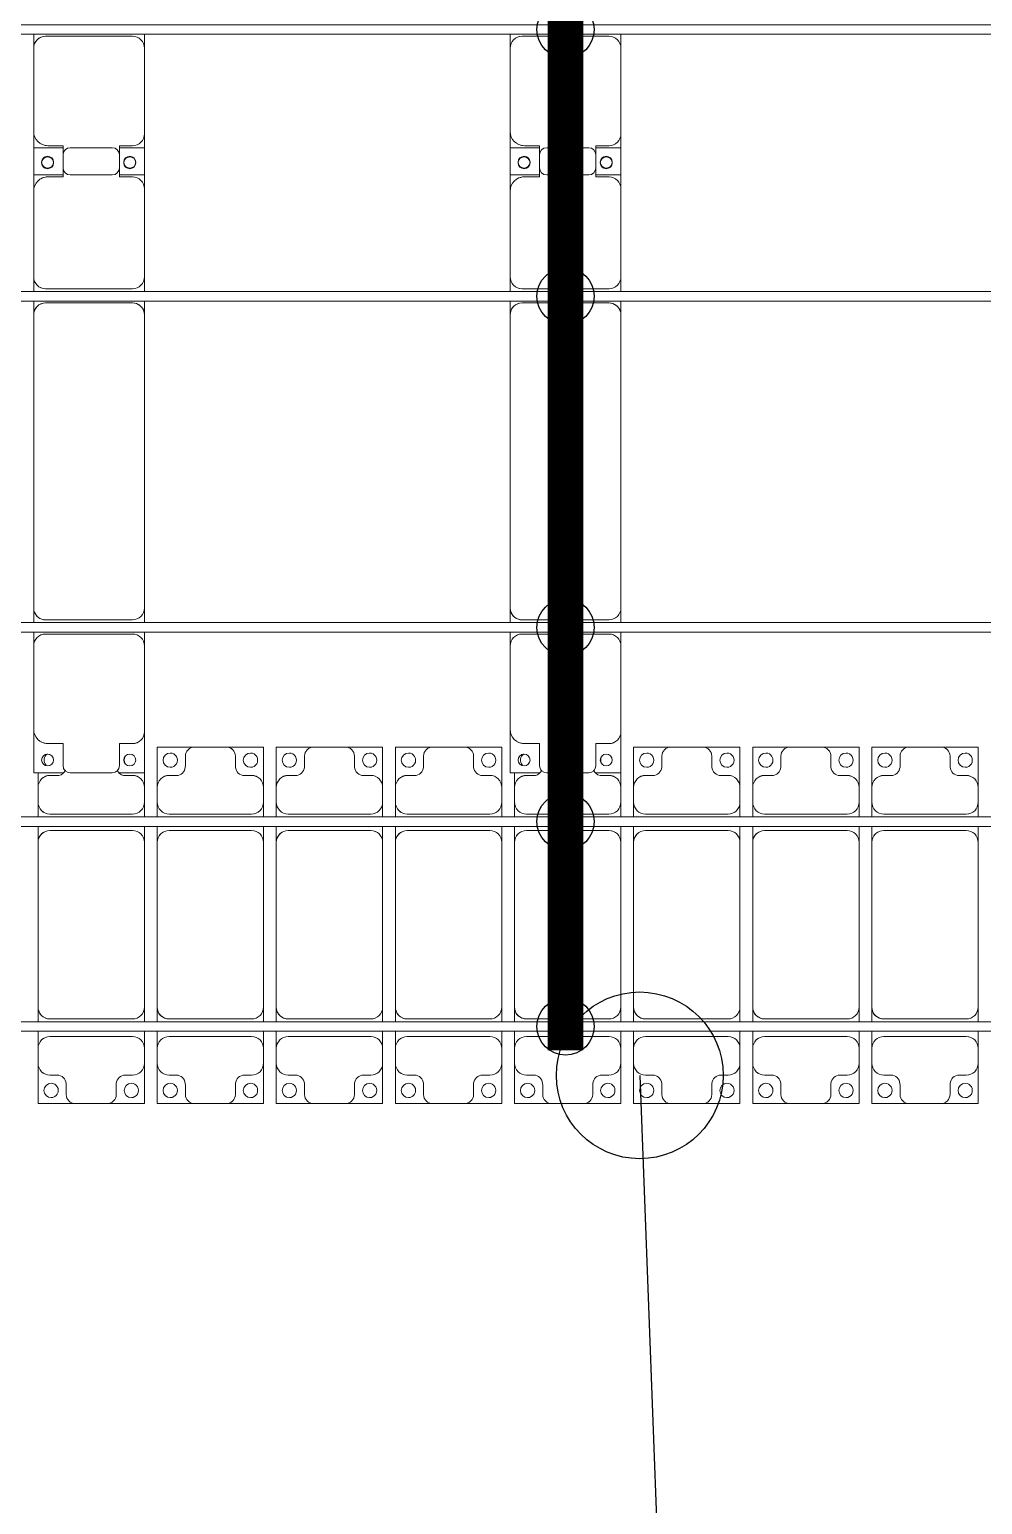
# Model space of a CAD drawing. Header units: millimetres. Extents: x -147246 to 112336, y -213734 to -86506.
# Drawn here: x -68365 to -64365, y -206202 to -200010 of the extents above; entities that cross this region are included whole.
import ezdxf

# ---------------------------------------------------------------- set-up
doc = ezdxf.new("R2010")
doc.units = ezdxf.units.MM
doc.layers.add('A-GENM', color=13, linetype='Continuous', lineweight=9)
doc.layers.add('S-BEAM', color=12, linetype='Continuous', lineweight=9)
for name, color, linetype in [('GC-BICH NEO', 6, 'Continuous'), ('GC-DAY NEO', 5, 'Continuous'), ('GC-HOP 40x60 GIA CUONG', 1, 'Continuous')]:
    doc.layers.add(name, color=color, linetype=linetype)

# ---------------------------------------------------------------- blocks, each defined once
blk = doc.blocks.new('Dai phao do pin - DẢI PHAO ĐỠ PIN-V15-BỐ TRÍ KHUNG KẾT CẤU BÈ PIN 05')
at = {"layer": 'A-GENM', "color": 7}
for p, q in [((-1312.2, 241.6), (-1129.7, 241.6)), ((-1312.2, 116.4), (-1312.2, 241.6)), ((-779.7, 241.6), (-1129.7, 241.6)), ((-779.7, 241.6), (-721.5, 241.6)), ((-729.7, -173.4), (-729.7, 191.6)), ((-681.5, 241.6), (-620.3, 241.6)), ((-670.3, 191.6), (-670.3, -173.4)), ((610.3, 241.6), (-620.3, 241.6)), ((610.3, 241.6), (668.5, 241.6)), ((660.3, -173.4), (660.3, 191.6)), ((708.5, 241.6), (769.7, 241.6)), ((719.7, 191.6), (719.7, -173.4)), ((1129.7, 241.6), (769.7, 241.6)), ((1129.7, 241.6), (1312.2, 241.6)), ((1197.8, 241.6), (1380.3, 241.6)), ((1197.8, 118.2), (1197.8, 241.6)), ((1312.2, 241.6), (1312.2, 118.2)), ((1730.3, 241.6), (1380.3, 241.6)), ((1730.3, 241.6), (1788.5, 241.6)), ((1780.3, -173.4), (1780.3, 191.6)), ((-1189.7, 181.6), (-1189.7, 118.2)), ((1189.7, 118.2), (1189.7, 181.6)), ((1320.3, 181.6), (1320.3, 118.2)), ((-1312.2, 88.2), (-1312.2, -88.2)), ((-1189.7, 118.2), (-1282.2, 118.2)), ((1282.2, 118.2), (1189.7, 118.2)), ((1197.8, 88.2), (1197.8, -88.2)), ((1320.3, 118.2), (1227.8, 118.2)), ((1312.2, -88.2), (1312.2, 88.2)), ((-1312.2, -223.4), (-1312.2, -116.4)), ((-1282.2, -118.2), (-1189.7, -118.2)), ((-1189.7, -118.2), (-1189.7, -173.4)), ((1189.7, -173.4), (1189.7, -118.2)), ((1189.7, -118.2), (1282.2, -118.2)), ((1197.8, -223.4), (1197.8, -118.2)), ((1227.8, -118.2), (1320.3, -118.2)), ((1312.2, -118.2), (1312.2, -223.4)), ((1320.3, -118.2), (1320.3, -173.4)), ((-1139.7, -223.4), (-1312.2, -223.4)), ((-1139.7, -223.4), (-779.7, -223.4)), ((-721.5, -223.4), (-779.7, -223.4)), ((-620.3, -223.4), (-681.5, -223.4)), ((-620.3, -223.4), (610.3, -223.4)), ((668.5, -223.4), (610.3, -223.4)), ((769.7, -223.4), (708.5, -223.4)), ((769.7, -223.4), (1139.7, -223.4)), ((1312.2, -223.4), (1139.7, -223.4)), ((1370.3, -223.4), (1197.8, -223.4)), ((1370.3, -223.4), (1730.3, -223.4)), ((1788.5, -223.4), (1730.3, -223.4))]:
    blk.add_line(p, q, dxfattribs=at)
for centre, radius, start, end in [((-1258.6, 183.2), 25, 0, 180), ((-1129.7, 181.6), 60, 90, 180), ((-1129.7, 181.6), 60, 150, 180), ((-779.7, 191.6), 50, 360, 90), ((-779.7, 191.6), 50, 360, 45), ((-620.3, 191.6), 50, 90, 180), ((-620.3, 191.6), 50, 105, 180), ((610.3, 191.6), 50, 360, 90), ((610.3, 191.6), 50, 15, 90), ((769.7, 191.6), 50, 90, 180), ((769.7, 191.6), 50, 135, 180), ((1129.7, 181.6), 60, 360, 90), ((1129.7, 181.6), 60, 360, 30), ((1248.6, 183.2), 25, 360, 180), ((1251.4, 183.2), 25, 0, 180), ((1380.3, 181.6), 60, 90, 180), ((1380.3, 181.6), 60, 150, 180), ((1730.3, 191.6), 50, 360, 90), ((1730.3, 191.6), 50, 360, 45), ((-1258.6, 183.2), 25, 180, 360), ((1248.6, 183.2), 25, 180, 0), ((1251.4, 183.2), 25, 180, 360), ((-1282.2, 88.2), 30, 90, 180), ((-1282.2, 88.2), 30, 120, 134.11928), ((1227.8, 88.2), 30, 90, 180), ((1282.2, 88.2), 30, 360, 90), ((-1282.2, -88.2), 30, 180, 270), ((-1282.2, -88.2), 30, 225.88119, 240), ((1227.8, -88.2), 30, 180, 270), ((1282.2, -88.2), 30, 270, 360), ((-1258.6, -161.8), 25, 0, 180), ((-1258.6, -161.8), 25, 180, 0), ((-1139.7, -173.4), 50, 180, 270), ((-1139.7, -173.4), 50, 180, 225), ((-779.7, -173.4), 50, 270, 360), ((-779.7, -173.4), 50, 315, 360), ((-620.3, -173.4), 50, 180, 270), ((-620.3, -173.4), 50, 180, 270), ((610.3, -173.4), 50, 270, 360), ((610.3, -173.4), 50, 285, 360), ((769.7, -173.4), 50, 180, 270), ((769.7, -173.4), 50, 180, 225), ((1139.7, -173.4), 50, 270, 360), ((1139.7, -173.4), 50, 315, 360), ((1248.6, -161.8), 25, 0, 180), ((1248.6, -161.8), 25, 180, 360), ((1251.4, -161.8), 25, 0, 180), ((1251.4, -161.8), 25, 180, 0), ((1370.3, -173.4), 50, 180, 270), ((1370.3, -173.4), 50, 180, 225), ((1730.3, -173.4), 50, 270, 360), ((1730.3, -173.4), 50, 315, 360)]:
    blk.add_arc(centre, radius, start, end, dxfattribs=at)
blk = doc.blocks.new('Dai phao do pin - DẢI PHAO ĐỠ PIN-V16-BỐ TRÍ KHUNG KẾT CẤU BÈ PIN 05')
at = {"layer": 'A-GENM', "color": 7}
for p, q in [((-1312.2, 241.6), (-1129.7, 241.6)), ((-1312.2, 116.4), (-1312.2, 241.6)), ((-779.7, 241.6), (-1129.7, 241.6)), ((-779.7, 241.6), (-721.5, 241.6)), ((-729.7, -173.4), (-729.7, 191.6)), ((-681.5, 241.6), (-620.3, 241.6)), ((-670.3, 191.6), (-670.3, -173.4)), ((610.3, 241.6), (-620.3, 241.6)), ((610.3, 241.6), (668.5, 241.6)), ((660.3, -173.4), (660.3, 191.6)), ((708.5, 241.6), (769.7, 241.6)), ((719.7, 191.6), (719.7, -173.4)), ((1129.7, 241.6), (769.7, 241.6)), ((1129.7, 241.6), (1312.2, 241.6)), ((1197.8, 241.6), (1380.3, 241.6)), ((1197.8, 118.2), (1197.8, 241.6)), ((1312.2, 241.6), (1312.2, 118.2)), ((1730.3, 241.6), (1380.3, 241.6)), ((1730.3, 241.6), (1788.5, 241.6)), ((1780.3, -173.4), (1780.3, 191.6)), ((-1189.7, 181.6), (-1189.7, 118.2)), ((1189.7, 118.2), (1189.7, 181.6)), ((1320.3, 181.6), (1320.3, 118.2)), ((-1312.2, 88.2), (-1312.2, -88.2)), ((-1189.7, 118.2), (-1282.2, 118.2)), ((1282.2, 118.2), (1189.7, 118.2)), ((1197.8, 88.2), (1197.8, -88.2)), ((1320.3, 118.2), (1227.8, 118.2)), ((1312.2, -88.2), (1312.2, 88.2)), ((-1312.2, -223.4), (-1312.2, -116.4)), ((-1282.2, -118.2), (-1189.7, -118.2)), ((-1189.7, -118.2), (-1189.7, -173.4)), ((1189.7, -173.4), (1189.7, -118.2)), ((1189.7, -118.2), (1282.2, -118.2)), ((1197.8, -223.4), (1197.8, -118.2)), ((1227.8, -118.2), (1320.3, -118.2)), ((1312.2, -118.2), (1312.2, -223.4)), ((1320.3, -118.2), (1320.3, -173.4)), ((-1139.7, -223.4), (-1312.2, -223.4)), ((-1139.7, -223.4), (-779.7, -223.4)), ((-721.5, -223.4), (-779.7, -223.4)), ((-620.3, -223.4), (-681.5, -223.4)), ((-620.3, -223.4), (610.3, -223.4)), ((668.5, -223.4), (610.3, -223.4)), ((769.7, -223.4), (708.5, -223.4)), ((769.7, -223.4), (1139.7, -223.4)), ((1312.2, -223.4), (1139.7, -223.4)), ((1370.3, -223.4), (1197.8, -223.4)), ((1370.3, -223.4), (1730.3, -223.4)), ((1788.5, -223.4), (1730.3, -223.4))]:
    blk.add_line(p, q, dxfattribs=at)
for centre, radius, start, end in [((-1258.6, 183.2), 25, 0, 180), ((-1129.7, 181.6), 60, 90, 180), ((-1129.7, 181.6), 60, 150, 180), ((-779.7, 191.6), 50, 360, 90), ((-779.7, 191.6), 50, 360, 45), ((-620.3, 191.6), 50, 90, 180), ((-620.3, 191.6), 50, 105, 180), ((610.3, 191.6), 50, 360, 90), ((610.3, 191.6), 50, 15, 90), ((769.7, 191.6), 50, 90, 180), ((769.7, 191.6), 50, 135, 180), ((1129.7, 181.6), 60, 360, 90), ((1129.7, 181.6), 60, 360, 30), ((1248.6, 183.2), 25, 360, 180), ((1251.4, 183.2), 25, 0, 180), ((1380.3, 181.6), 60, 90, 180), ((1380.3, 181.6), 60, 150, 180), ((1730.3, 191.6), 50, 360, 90), ((1730.3, 191.6), 50, 360, 45), ((-1258.6, 183.2), 25, 180, 360), ((1248.6, 183.2), 25, 180, 0), ((1251.4, 183.2), 25, 180, 360), ((-1282.2, 88.2), 30, 90, 180), ((-1282.2, 88.2), 30, 120, 134.11883), ((1227.8, 88.2), 30, 90, 180), ((1282.2, 88.2), 30, 360, 90), ((-1282.2, -88.2), 30, 180, 270), ((-1282.2, -88.2), 30, 225.88164, 240), ((1227.8, -88.2), 30, 180, 270), ((1282.2, -88.2), 30, 270, 360), ((-1258.6, -161.8), 25, 0, 180), ((-1258.6, -161.8), 25, 180, 0), ((-1139.7, -173.4), 50, 180, 270), ((-1139.7, -173.4), 50, 180, 225), ((-779.7, -173.4), 50, 270, 360), ((-779.7, -173.4), 50, 315, 360), ((-620.3, -173.4), 50, 180, 270), ((-620.3, -173.4), 50, 180, 270), ((610.3, -173.4), 50, 270, 360), ((610.3, -173.4), 50, 285, 360), ((769.7, -173.4), 50, 180, 270), ((769.7, -173.4), 50, 180, 225), ((1139.7, -173.4), 50, 270, 360), ((1139.7, -173.4), 50, 315, 360), ((1248.6, -161.8), 25, 0, 180), ((1248.6, -161.8), 25, 180, 360), ((1251.4, -161.8), 25, 0, 180), ((1251.4, -161.8), 25, 180, 0), ((1370.3, -173.4), 50, 180, 270), ((1370.3, -173.4), 50, 180, 225), ((1730.3, -173.4), 50, 270, 360), ((1730.3, -173.4), 50, 315, 360)]:
    blk.add_arc(centre, radius, start, end, dxfattribs=at)
blk = doc.blocks.new('Dai phaodi lai - DẢI PHAO ĐI LẠI-25020-BỐ TRÍ KHUNG KẾT CẤU BÈ PIN 05')
at = {"layer": 'A-GENM', "color": 7}
for p, q in [((28276.8, 748.4), (28433.1, 748.4)), ((28276.8, 579.3), (28276.8, 748.4)), ((28566.9, 748.4), (28433.1, 748.4)), ((28566.9, 748.4), (28723.2, 748.4)), ((28723.2, 748.4), (28723.2, 579.3)), ((28776.8, 748.4), (28933.1, 748.4)), ((28776.8, 579.3), (28776.8, 748.4)), ((29066.9, 748.4), (28933.1, 748.4)), ((29066.9, 748.4), (29223.2, 748.4)), ((29223.2, 748.4), (29223.2, 579.3)), ((29276.8, 748.4), (29433.1, 748.4)), ((29276.8, 579.3), (29276.8, 748.4)), ((29566.9, 748.4), (29433.1, 748.4)), ((29566.9, 748.4), (29723.2, 748.4)), ((29723.2, 748.4), (29723.2, 579.3)), ((30276.8, 748.4), (30433.1, 748.4)), ((30276.8, 579.3), (30276.8, 748.4)), ((30566.9, 748.4), (30433.1, 748.4)), ((30566.9, 748.4), (30723.2, 748.4)), ((30723.2, 748.4), (30723.2, 579.3)), ((30776.8, 748.4), (30931.9, 748.4)), ((30776.8, 579.3), (30776.8, 748.4)), ((31066.9, 748.4), (30933.1, 748.4)), ((31066.9, 748.4), (31223.2, 748.4)), ((31223.2, 748.4), (31223.2, 579.3)), ((31276.8, 748.4), (31433.1, 748.4)), ((31276.8, 579.3), (31276.8, 748.4)), ((31566.9, 748.4), (31433.1, 748.4)), ((31566.9, 748.4), (31723.2, 748.4)), ((31723.2, 748.4), (31723.2, 579.3)), ((28395.1, 710.4), (28395.1, 670.7)), ((28604.9, 670.7), (28604.9, 710.4)), ((28895.1, 710.4), (28895.1, 670.7)), ((29104.9, 670.7), (29104.9, 710.4)), ((29395.1, 710.4), (29395.1, 670.7)), ((29604.9, 670.7), (29604.9, 710.4)), ((30395.1, 710.4), (30395.1, 670.7)), ((30604.9, 670.7), (30604.9, 710.4)), ((30895.1, 710.4), (30895.1, 670.7)), ((31104.9, 670.7), (31104.9, 710.4)), ((31395.1, 710.4), (31395.1, 670.7)), ((31604.9, 670.7), (31604.9, 710.4)), ((27776.8, 579.3), (27776.8, 641.7)), ((27864.3, 629.3), (27826.8, 629.3)), ((28173.2, 629.3), (28135.7, 629.3)), ((28223.2, 640.7), (28223.2, 579.3)), ((28364.3, 629.3), (28326.8, 629.3)), ((28673.2, 629.3), (28635.7, 629.3)), ((28864.3, 629.3), (28826.8, 629.3)), ((29173.2, 629.3), (29135.7, 629.3)), ((29364.3, 629.3), (29326.8, 629.3)), ((29673.2, 629.3), (29635.7, 629.3)), ((29776.8, 579.3), (29776.8, 641.7)), ((29864.3, 629.3), (29826.8, 629.3)), ((30173.2, 629.3), (30135.7, 629.3)), ((30223.2, 640.7), (30223.2, 579.3)), ((30364.3, 629.3), (30326.8, 629.3)), ((30673.2, 629.3), (30635.7, 629.3)), ((30864.3, 629.3), (30826.8, 629.3)), ((31173.2, 629.3), (31135.7, 629.3)), ((31364.3, 629.3), (31326.8, 629.3)), ((31673.2, 629.3), (31635.7, 629.3)), ((27776.8, 579.3), (27776.8, 516.7)), ((28223.2, 516.7), (28223.2, 579.3)), ((28276.8, 579.3), (28276.8, 516.7)), ((28723.2, 516.7), (28723.2, 579.3)), ((28776.8, 579.3), (28776.8, 516.7)), ((29223.2, 516.7), (29223.2, 579.3)), ((29276.8, 579.3), (29276.8, 516.7)), ((29723.2, 516.7), (29723.2, 579.3)), ((29776.8, 579.3), (29776.8, 516.7)), ((30223.2, 516.7), (30223.2, 579.3)), ((30276.8, 579.3), (30276.8, 516.7)), ((30723.2, 516.7), (30723.2, 579.3)), ((30776.8, 579.3), (30776.8, 516.7)), ((31223.2, 516.7), (31223.2, 579.3)), ((31276.8, 579.3), (31276.8, 516.7)), ((31723.2, 516.7), (31723.2, 579.3)), ((27776.8, 455.5), (27776.8, 516.7)), ((28223.2, 516.7), (28223.2, 455.5)), ((28276.8, 455.5), (28276.8, 516.7)), ((28723.2, 516.7), (28723.2, 455.5)), ((28776.8, 455.5), (28776.8, 516.7)), ((29223.2, 516.7), (29223.2, 455.5)), ((29276.8, 455.5), (29276.8, 516.7)), ((29723.2, 516.7), (29723.2, 455.5)), ((29776.8, 455.5), (29776.8, 516.7)), ((30223.2, 516.7), (30223.2, 455.5)), ((30276.8, 455.5), (30276.8, 516.7)), ((30723.2, 516.7), (30723.2, 455.5)), ((30776.8, 455.5), (30776.8, 516.7)), ((31223.2, 516.7), (31223.2, 455.5)), ((31276.8, 455.5), (31276.8, 516.7)), ((31723.2, 516.7), (31723.2, 455.5)), ((27826.8, 466.7), (28173.2, 466.7)), ((28326.8, 466.7), (28673.2, 466.7)), ((28826.8, 466.7), (29173.2, 466.7)), ((29326.8, 466.7), (29673.2, 466.7)), ((29826.8, 466.7), (30173.2, 466.7)), ((30326.8, 466.7), (30673.2, 466.7)), ((30826.8, 466.7), (31173.2, 466.7)), ((31326.8, 466.7), (31673.2, 466.7)), ((27776.8, 348.3), (27776.8, 415.5)), ((28173.2, 398.3), (27826.8, 398.3)), ((28223.2, 415.5), (28223.2, 348.3)), ((28276.8, 348.3), (28276.8, 415.5)), ((28673.2, 398.3), (28326.8, 398.3)), ((28723.2, 415.5), (28723.2, 348.3)), ((28776.8, 348.3), (28776.8, 415.5)), ((29173.2, 398.3), (28826.8, 398.3)), ((29223.2, 415.5), (29223.2, 348.3)), ((29276.8, 348.3), (29276.8, 415.5)), ((29673.2, 398.3), (29326.8, 398.3)), ((29723.2, 415.5), (29723.2, 348.3)), ((29776.8, 348.3), (29776.8, 415.5)), ((30173.2, 398.3), (29826.8, 398.3)), ((30223.2, 415.5), (30223.2, 348.3)), ((30276.8, 348.3), (30276.8, 415.5)), ((30673.2, 398.3), (30326.8, 398.3)), ((30723.2, 415.5), (30723.2, 348.3)), ((30776.8, 348.3), (30776.8, 415.5)), ((31173.2, 398.3), (30826.8, 398.3)), ((31223.2, 415.5), (31223.2, 348.3)), ((31276.8, 348.3), (31276.8, 415.5)), ((31673.2, 398.3), (31326.8, 398.3)), ((31723.2, 415.5), (31723.2, 348.3)), ((27776.8, 348.3), (27776.8, -343.3)), ((28223.2, -343.3), (28223.2, 348.3)), ((28276.8, 348.3), (28276.8, -343.3)), ((28723.2, -343.3), (28723.2, 348.3)), ((28776.8, 348.3), (28776.8, -343.3)), ((29223.2, -343.3), (29223.2, 348.3)), ((29276.8, 348.3), (29276.8, -343.3)), ((29723.2, -343.3), (29723.2, 348.3)), ((29776.8, 348.3), (29776.8, -343.3)), ((30223.2, -343.3), (30223.2, 348.3)), ((30276.8, 348.3), (30276.8, -343.3)), ((30723.2, -343.3), (30723.2, 348.3)), ((30776.8, 348.3), (30776.8, -343.3)), ((31223.2, -343.3), (31223.2, 348.3)), ((31276.8, 348.3), (31276.8, -343.3)), ((31723.2, -343.3), (31723.2, 348.3)), ((27776.8, -404.5), (27776.8, -343.3)), ((28223.2, -343.3), (28223.2, -404.5)), ((28276.8, -404.5), (28276.8, -343.3)), ((28723.2, -343.3), (28723.2, -404.5)), ((28776.8, -404.5), (28776.8, -343.3)), ((29223.2, -343.3), (29223.2, -404.5)), ((29276.8, -404.5), (29276.8, -343.3)), ((29723.2, -343.3), (29723.2, -404.5)), ((29776.8, -404.5), (29776.8, -343.3)), ((30223.2, -343.3), (30223.2, -404.5)), ((30276.8, -404.5), (30276.8, -343.3)), ((30723.2, -343.3), (30723.2, -404.5)), ((30776.8, -404.5), (30776.8, -343.3)), ((31223.2, -343.3), (31223.2, -404.5)), ((31276.8, -404.5), (31276.8, -343.3)), ((31723.2, -343.3), (31723.2, -404.5)), ((27826.8, -393.3), (28173.2, -393.3)), ((28326.8, -393.3), (28673.2, -393.3)), ((28826.8, -393.3), (29173.2, -393.3)), ((29326.8, -393.3), (29673.2, -393.3)), ((29826.8, -393.3), (30173.2, -393.3)), ((30326.8, -393.3), (30673.2, -393.3)), ((30826.8, -393.3), (31173.2, -393.3)), ((31326.8, -393.3), (31673.2, -393.3)), ((27776.8, -516.7), (27776.8, -444.5)), ((28173.2, -466.7), (27826.8, -466.7)), ((28223.2, -444.5), (28223.2, -516.7)), ((28276.8, -516.7), (28276.8, -444.5)), ((28673.2, -466.7), (28326.8, -466.7)), ((28723.2, -444.5), (28723.2, -516.7)), ((28776.8, -516.7), (28776.8, -444.5)), ((29173.2, -466.7), (28826.8, -466.7)), ((29223.2, -444.5), (29223.2, -516.7)), ((29276.8, -516.7), (29276.8, -444.5)), ((29673.2, -466.7), (29326.8, -466.7)), ((29723.2, -444.5), (29723.2, -516.7)), ((29776.8, -516.7), (29776.8, -444.5)), ((30173.2, -466.7), (29826.8, -466.7)), ((30223.2, -444.5), (30223.2, -516.7)), ((30276.8, -516.7), (30276.8, -444.5)), ((30673.2, -466.7), (30326.8, -466.7)), ((30723.2, -444.5), (30723.2, -516.7)), ((30776.8, -516.7), (30776.8, -444.5)), ((31173.2, -466.7), (30826.8, -466.7)), ((31223.2, -444.5), (31223.2, -516.7)), ((31276.8, -516.7), (31276.8, -444.5)), ((31673.2, -466.7), (31326.8, -466.7)), ((31723.2, -444.5), (31723.2, -516.7)), ((27776.8, -516.7), (27776.8, -579.3)), ((28223.2, -579.3), (28223.2, -516.7)), ((28276.8, -516.7), (28276.8, -579.3)), ((28723.2, -579.3), (28723.2, -516.7)), ((28776.8, -516.7), (28776.8, -579.3)), ((29223.2, -579.3), (29223.2, -516.7)), ((29276.8, -516.7), (29276.8, -579.3)), ((29723.2, -579.3), (29723.2, -516.7)), ((29776.8, -516.7), (29776.8, -579.3)), ((30223.2, -579.3), (30223.2, -516.7)), ((30276.8, -516.7), (30276.8, -579.3)), ((30723.2, -579.3), (30723.2, -516.7)), ((30776.8, -516.7), (30776.8, -579.3)), ((31223.2, -579.3), (31223.2, -516.7)), ((31276.8, -516.7), (31276.8, -579.3)), ((31723.2, -579.3), (31723.2, -516.7)), ((27776.8, -748.4), (27776.8, -579.3)), ((28223.2, -579.3), (28223.2, -748.4)), ((28276.8, -748.4), (28276.8, -579.3)), ((28723.2, -579.3), (28723.2, -748.4)), ((28776.8, -748.4), (28776.8, -579.3)), ((29223.2, -579.3), (29223.2, -748.4)), ((29276.8, -748.4), (29276.8, -579.3)), ((29723.2, -579.3), (29723.2, -748.4)), ((29776.8, -748.4), (29776.8, -579.3)), ((30223.2, -579.3), (30223.2, -748.4)), ((30276.8, -748.4), (30276.8, -579.3)), ((30723.2, -579.3), (30723.2, -748.4)), ((30776.8, -748.4), (30776.8, -579.3)), ((31223.2, -579.3), (31223.2, -748.4)), ((31276.8, -748.4), (31276.8, -579.3)), ((31723.2, -579.3), (31723.2, -748.4)), ((27826.8, -629.3), (27864.3, -629.3)), ((27895.1, -670.7), (27895.1, -710.4)), ((28104.9, -710.4), (28104.9, -670.7)), ((28135.7, -629.3), (28173.2, -629.3)), ((28326.8, -629.3), (28364.3, -629.3)), ((28395.1, -670.7), (28395.1, -710.4)), ((28604.9, -710.4), (28604.9, -670.7)), ((28635.7, -629.3), (28673.2, -629.3)), ((28826.8, -629.3), (28864.3, -629.3)), ((28895.1, -670.7), (28895.1, -710.4)), ((29104.9, -710.4), (29104.9, -670.7)), ((29135.7, -629.3), (29173.2, -629.3)), ((29326.8, -629.3), (29364.3, -629.3)), ((29395.1, -670.7), (29395.1, -710.4)), ((29604.9, -710.4), (29604.9, -670.7)), ((29635.7, -629.3), (29673.2, -629.3)), ((29826.8, -629.3), (29864.3, -629.3)), ((29895.1, -670.7), (29895.1, -710.4)), ((30104.9, -710.4), (30104.9, -670.7)), ((30135.7, -629.3), (30173.2, -629.3)), ((30326.8, -629.3), (30364.3, -629.3)), ((30395.1, -670.7), (30395.1, -710.4)), ((30604.9, -710.4), (30604.9, -670.7)), ((30635.7, -629.3), (30673.2, -629.3)), ((30826.8, -629.3), (30864.3, -629.3)), ((30895.1, -670.7), (30895.1, -710.4)), ((31104.9, -710.4), (31104.9, -670.7)), ((31135.7, -629.3), (31173.2, -629.3)), ((31326.8, -629.3), (31364.3, -629.3)), ((31395.1, -670.7), (31395.1, -710.4)), ((31604.9, -710.4), (31604.9, -670.7)), ((31635.7, -629.3), (31673.2, -629.3)), ((27933.1, -748.4), (27776.8, -748.4)), ((27933.1, -748.4), (28066.9, -748.4)), ((28223.2, -748.4), (28066.9, -748.4)), ((28433.1, -748.4), (28276.8, -748.4)), ((28433.1, -748.4), (28566.9, -748.4)), ((28723.2, -748.4), (28566.9, -748.4)), ((28933.1, -748.4), (28776.8, -748.4)), ((28933.1, -748.4), (29066.9, -748.4)), ((29223.2, -748.4), (29066.9, -748.4)), ((29433.1, -748.4), (29276.8, -748.4)), ((29433.1, -748.4), (29566.9, -748.4)), ((29723.2, -748.4), (29566.9, -748.4)), ((29933.1, -748.4), (29776.8, -748.4)), ((29933.1, -748.4), (30066.9, -748.4)), ((30223.2, -748.4), (30066.9, -748.4)), ((30433.1, -748.4), (30276.8, -748.4)), ((30433.1, -748.4), (30566.9, -748.4)), ((30723.2, -748.4), (30566.9, -748.4)), ((30931.9, -748.4), (30776.8, -748.4)), ((30933.1, -748.4), (31066.9, -748.4)), ((31223.2, -748.4), (31066.9, -748.4)), ((31433.1, -748.4), (31276.8, -748.4)), ((31433.1, -748.4), (31566.9, -748.4)), ((31723.2, -748.4), (31566.9, -748.4))]:
    blk.add_line(p, q, dxfattribs=at)
for centre, radius, start, end in [((28433.1, 710.4), 38, 90, 180), ((28433.1, 710.4), 38, 90, 135), ((28566.9, 710.4), 38, 0, 90), ((28566.9, 710.4), 38, 45, 90), ((28933.1, 710.4), 38, 90, 180), ((28933.1, 710.4), 38, 90, 135), ((29066.9, 710.4), 38, 360, 90), ((29066.9, 710.4), 38, 45, 90), ((29433.1, 710.4), 38, 90, 180), ((29433.1, 710.4), 38, 90, 135), ((29566.9, 710.4), 38, 0, 90), ((29566.9, 710.4), 38, 45, 90), ((30433.1, 710.4), 38, 90, 180), ((30433.1, 710.4), 38, 90, 135), ((30566.9, 710.4), 38, 0, 90), ((30566.9, 710.4), 38, 45, 90), ((30933.1, 710.4), 38, 90, 180), ((30933.1, 710.4), 38, 91.75411, 135), ((31066.9, 710.4), 38, 360, 90), ((31066.9, 710.4), 38, 45, 90), ((31433.1, 710.4), 38, 90, 180), ((31433.1, 710.4), 38, 90, 135), ((31566.9, 710.4), 38, 0, 90), ((31566.9, 710.4), 38, 45, 90), ((27831.6, 693.3), 30, 120, 225), ((28168.4, 693.3), 30, 150, 208.69361), ((28331.6, 693.3), 30, 90, 270), ((28331.6, 693.3), 30, 270, 90), ((28668.4, 693.3), 30, 90, 270), ((28668.4, 693.3), 30, 270, 90), ((28831.6, 693.3), 30, 90, 270), ((28831.6, 693.3), 30, 270, 90), ((29168.4, 693.3), 30, 90, 270), ((29168.4, 693.3), 30, 270, 90), ((29331.6, 693.3), 30, 90, 270), ((29331.6, 693.3), 30, 270, 90), ((29668.4, 693.3), 30, 90, 270), ((29668.4, 693.3), 30, 270, 90), ((29831.6, 693.3), 30, 120, 225), ((30168.4, 693.3), 30, 150, 208.69556), ((30331.6, 693.3), 30, 90, 270), ((30331.6, 693.3), 30, 270, 90), ((30668.4, 693.3), 30, 90, 270), ((30668.4, 693.3), 30, 270, 90), ((30831.6, 693.3), 30, 90, 270), ((30831.6, 693.3), 30, 270, 90), ((31168.4, 693.3), 30, 90, 270), ((31168.4, 693.3), 30, 270, 90), ((31331.6, 693.3), 30, 90, 270), ((31331.6, 693.3), 30, 270, 90), ((31668.4, 693.3), 30, 90, 270), ((31668.4, 693.3), 30, 270, 90), ((27826.8, 579.3), 50, 90, 180), ((27826.8, 579.3), 50, 90, 135), ((27855.2, 668.2), 40, 283.18854, 336.12036), ((28144.8, 668.2), 40, 203.87945, 256.81146), ((28173.2, 579.3), 50, 0, 90), ((28173.2, 579.3), 50, 45, 90), ((28326.8, 579.3), 50, 90, 180), ((28326.8, 579.3), 50, 90, 135), ((28355.2, 668.2), 40, 283.18854, 3.50807), ((28644.8, 668.2), 40, 176.49193, 256.81146), ((28673.2, 579.3), 50, 0, 90), ((28673.2, 579.3), 50, 45, 90), ((28826.8, 579.3), 50, 90, 180), ((28826.8, 579.3), 50, 90, 135), ((28855.2, 668.2), 40, 283.18854, 3.50807), ((29144.8, 668.2), 40, 176.49193, 256.81146), ((29173.2, 579.3), 50, 360, 90), ((29173.2, 579.3), 50, 45, 90), ((29326.8, 579.3), 50, 90, 180), ((29326.8, 579.3), 50, 90, 135), ((29355.2, 668.2), 40, 283.18854, 3.50807), ((29644.8, 668.2), 40, 176.49193, 256.81146), ((29673.2, 579.3), 50, 360, 90), ((29673.2, 579.3), 50, 45, 90), ((29826.8, 579.3), 50, 90, 180), ((29826.8, 579.3), 50, 90, 135), ((29855.2, 668.2), 40, 283.18854, 336.11982), ((30144.8, 668.2), 40, 203.87999, 256.81146), ((30173.2, 579.3), 50, 0, 90), ((30173.2, 579.3), 50, 45, 90), ((30326.8, 579.3), 50, 90, 180), ((30326.8, 579.3), 50, 90, 135), ((30355.2, 668.2), 40, 283.18854, 3.50807), ((30644.8, 668.2), 40, 176.49193, 256.81146), ((30673.2, 579.3), 50, 360, 90), ((30673.2, 579.3), 50, 45, 90), ((30826.8, 579.3), 50, 90, 180), ((30826.8, 579.3), 50, 90, 135), ((30855.2, 668.2), 40, 283.18854, 3.50807), ((31144.8, 668.2), 40, 176.49193, 256.81146), ((31173.2, 579.3), 50, 0, 90), ((31173.2, 579.3), 50, 45, 90), ((31326.8, 579.3), 50, 90, 180), ((31326.8, 579.3), 50, 90, 135), ((31355.2, 668.2), 40, 283.18854, 3.50807), ((31644.8, 668.2), 40, 176.49193, 256.81146), ((31673.2, 579.3), 50, 0, 90), ((31673.2, 579.3), 50, 45, 90), ((27826.8, 516.7), 50, 180, 270), ((28173.2, 516.7), 50, 270, 360), ((28326.8, 516.7), 50, 180, 270), ((28673.2, 516.7), 50, 270, 360), ((28826.8, 516.7), 50, 180, 270), ((29173.2, 516.7), 50, 270, 0), ((29326.8, 516.7), 50, 180, 270), ((29673.2, 516.7), 50, 270, 0), ((29826.8, 516.7), 50, 180, 270), ((30173.2, 516.7), 50, 270, 0), ((30326.8, 516.7), 50, 180, 270), ((30673.2, 516.7), 50, 270, 0), ((30826.8, 516.7), 50, 180, 270), ((31173.2, 516.7), 50, 270, 360), ((31326.8, 516.7), 50, 180, 270), ((31673.2, 516.7), 50, 270, 360), ((27826.8, 516.7), 50, 225, 270), ((28173.2, 516.7), 50, 270, 315), ((28326.8, 516.7), 50, 225, 270), ((28673.2, 516.7), 50, 270, 315), ((28826.8, 516.7), 50, 225, 270), ((29173.2, 516.7), 50, 270, 315), ((29326.8, 516.7), 50, 225, 270), ((29673.2, 516.7), 50, 270, 315), ((29826.8, 516.7), 50, 225, 270), ((30173.2, 516.7), 50, 270, 315), ((30326.8, 516.7), 50, 225, 270), ((30673.2, 516.7), 50, 270, 315), ((30826.8, 516.7), 50, 225, 270), ((31173.2, 516.7), 50, 270, 315), ((31326.8, 516.7), 50, 225, 270), ((31673.2, 516.7), 50, 270, 315), ((27826.8, 348.3), 50, 90, 180), ((27826.8, 348.3), 50, 120, 165), ((28173.2, 348.3), 50, 0, 90), ((28173.2, 348.3), 50, 45, 90), ((28326.8, 348.3), 50, 90, 180), ((28326.8, 348.3), 50, 120, 165), ((28673.2, 348.3), 50, 0, 90), ((28673.2, 348.3), 50, 45, 90), ((28826.8, 348.3), 50, 90, 180), ((28826.8, 348.3), 50, 120, 165), ((29173.2, 348.3), 50, 0, 90), ((29173.2, 348.3), 50, 45, 90), ((29326.8, 348.3), 50, 90, 180), ((29326.8, 348.3), 50, 120, 165), ((29673.2, 348.3), 50, 0, 90), ((29673.2, 348.3), 50, 45, 90), ((29826.8, 348.3), 50, 90, 180), ((29826.8, 348.3), 50, 120, 165), ((30173.2, 348.3), 50, 0, 90), ((30173.2, 348.3), 50, 45, 90), ((30326.8, 348.3), 50, 90, 180), ((30326.8, 348.3), 50, 126.12146, 165), ((30673.2, 348.3), 50, 360, 90), ((30673.2, 348.3), 50, 45, 90), ((30826.8, 348.3), 50, 90, 180), ((30826.8, 348.3), 50, 120, 165), ((31173.2, 348.3), 50, 0, 90), ((31173.2, 348.3), 50, 45, 90), ((31326.8, 348.3), 50, 90, 180), ((31326.8, 348.3), 50, 120, 165), ((31673.2, 348.3), 50, 360, 90), ((31673.2, 348.3), 50, 45, 90), ((27826.8, -343.3), 50, 180, 270), ((27826.8, -343.3), 50, 180, 255), ((28173.2, -343.3), 50, 270, 0), ((28173.2, -343.3), 50, 315, 0), ((28326.8, -343.3), 50, 180, 270), ((28326.8, -343.3), 50, 180, 255), ((28673.2, -343.3), 50, 270, 0), ((28673.2, -343.3), 50, 315, 0), ((28826.8, -343.3), 50, 180, 270), ((28826.8, -343.3), 50, 180, 255), ((29173.2, -343.3), 50, 270, 0), ((29173.2, -343.3), 50, 315, 0), ((29326.8, -343.3), 50, 180, 270), ((29326.8, -343.3), 50, 180, 255), ((29673.2, -343.3), 50, 270, 0), ((29673.2, -343.3), 50, 315, 0), ((29826.8, -343.3), 50, 180, 270), ((29826.8, -343.3), 50, 180, 255), ((30173.2, -343.3), 50, 270, 0), ((30173.2, -343.3), 50, 315, 0), ((30326.8, -343.3), 50, 180, 270), ((30326.8, -343.3), 50, 180, 255), ((30673.2, -343.3), 50, 270, 0), ((30673.2, -343.3), 50, 315, 0), ((30826.8, -343.3), 50, 180, 270), ((30826.8, -343.3), 50, 180, 255), ((31173.2, -343.3), 50, 270, 0), ((31173.2, -343.3), 50, 315, 0), ((31326.8, -343.3), 50, 180, 270), ((31326.8, -343.3), 50, 180, 255), ((31673.2, -343.3), 50, 270, 0), ((31673.2, -343.3), 50, 315, 0), ((27826.8, -516.7), 50, 90, 180), ((27826.8, -516.7), 50, 90, 135), ((28173.2, -516.7), 50, 0, 90), ((28173.2, -516.7), 50, 45, 90), ((28326.8, -516.7), 50, 90, 180), ((28326.8, -516.7), 50, 90, 135), ((28673.2, -516.7), 50, 0, 90), ((28673.2, -516.7), 50, 45, 90), ((28826.8, -516.7), 50, 90, 180), ((28826.8, -516.7), 50, 90, 135), ((29173.2, -516.7), 50, 360, 90), ((29173.2, -516.7), 50, 45, 90), ((29326.8, -516.7), 50, 90, 180), ((29326.8, -516.7), 50, 90, 135), ((29673.2, -516.7), 50, 360, 90), ((29673.2, -516.7), 50, 45, 90), ((29826.8, -516.7), 50, 90, 180), ((29826.8, -516.7), 50, 90, 135), ((30173.2, -516.7), 50, 360, 90), ((30173.2, -516.7), 50, 45, 90), ((30326.8, -516.7), 50, 90, 180), ((30326.8, -516.7), 50, 90, 135), ((30673.2, -516.7), 50, 0, 90), ((30673.2, -516.7), 50, 45, 90), ((30826.8, -516.7), 50, 90, 180), ((30826.8, -516.7), 50, 90, 135), ((31173.2, -516.7), 50, 0, 90), ((31173.2, -516.7), 50, 45, 90), ((31326.8, -516.7), 50, 90, 180), ((31326.8, -516.7), 50, 90, 135), ((31673.2, -516.7), 50, 0, 90), ((31673.2, -516.7), 50, 45, 90), ((27826.8, -579.3), 50, 180, 270), ((27826.8, -579.3), 50, 225, 270), ((28173.2, -579.3), 50, 270, 360), ((28173.2, -579.3), 50, 270, 315), ((28326.8, -579.3), 50, 180, 270), ((28326.8, -579.3), 50, 225, 270), ((28673.2, -579.3), 50, 270, 0), ((28673.2, -579.3), 50, 270, 315), ((28826.8, -579.3), 50, 180, 270), ((28826.8, -579.3), 50, 225, 270), ((29173.2, -579.3), 50, 270, 360), ((29173.2, -579.3), 50, 270, 315), ((29326.8, -579.3), 50, 180, 270), ((29326.8, -579.3), 50, 225, 270), ((29673.2, -579.3), 50, 270, 360), ((29673.2, -579.3), 50, 270, 315), ((29826.8, -579.3), 50, 180, 270), ((29826.8, -579.3), 50, 225, 270), ((30173.2, -579.3), 50, 270, 0), ((30173.2, -579.3), 50, 270, 315), ((30326.8, -579.3), 50, 180, 270), ((30326.8, -579.3), 50, 225, 270), ((30673.2, -579.3), 50, 270, 0), ((30673.2, -579.3), 50, 270, 315), ((30826.8, -579.3), 50, 180, 270), ((30826.8, -579.3), 50, 225, 270), ((31173.2, -579.3), 50, 270, 360), ((31173.2, -579.3), 50, 270, 315), ((31326.8, -579.3), 50, 180, 270), ((31326.8, -579.3), 50, 225, 270), ((31673.2, -579.3), 50, 270, 360), ((31673.2, -579.3), 50, 270, 315), ((27831.6, -693.3), 30, 90, 270), ((27831.6, -693.3), 30, 270, 90), ((27855.2, -668.2), 40, 356.49193, 76.81146), ((28144.8, -668.2), 40, 103.18854, 183.50807), ((28168.4, -693.3), 30, 90, 270), ((28168.4, -693.3), 30, 270, 90), ((28331.6, -693.3), 30, 90, 270), ((28331.6, -693.3), 30, 270, 90), ((28355.2, -668.2), 40, 356.49193, 76.81146), ((28644.8, -668.2), 40, 103.18854, 183.50807), ((28668.4, -693.3), 30, 90, 270), ((28668.4, -693.3), 30, 270, 90), ((28831.6, -693.3), 30, 90, 270), ((28831.6, -693.3), 30, 270, 90), ((28855.2, -668.2), 40, 356.49193, 76.81146), ((29144.8, -668.2), 40, 103.18854, 183.50807), ((29168.4, -693.3), 30, 90, 270), ((29168.4, -693.3), 30, 270, 90), ((29331.6, -693.3), 30, 90, 270), ((29331.6, -693.3), 30, 270, 90), ((29355.2, -668.2), 40, 356.49193, 76.81146), ((29644.8, -668.2), 40, 103.18854, 183.50807), ((29668.4, -693.3), 30, 90, 270), ((29668.4, -693.3), 30, 270, 90), ((29831.6, -693.3), 30, 90, 270), ((29831.6, -693.3), 30, 270, 90), ((29855.2, -668.2), 40, 356.49193, 76.81146), ((30144.8, -668.2), 40, 103.18854, 183.50807), ((30168.4, -693.3), 30, 90, 270), ((30168.4, -693.3), 30, 270, 90), ((30331.6, -693.3), 30, 90, 270), ((30331.6, -693.3), 30, 270, 90), ((30355.2, -668.2), 40, 356.49193, 76.81146), ((30644.8, -668.2), 40, 103.18854, 183.50807), ((30668.4, -693.3), 30, 90, 270), ((30668.4, -693.3), 30, 270, 90), ((30831.6, -693.3), 30, 90, 270), ((30831.6, -693.3), 30, 270, 90), ((30855.2, -668.2), 40, 356.49193, 76.81146), ((31144.8, -668.2), 40, 103.18854, 183.50807), ((31168.4, -693.3), 30, 90, 270), ((31168.4, -693.3), 30, 270, 90), ((31331.6, -693.3), 30, 90, 270), ((31331.6, -693.3), 30, 270, 90), ((31355.2, -668.2), 40, 356.49193, 76.81146), ((31644.8, -668.2), 40, 103.18854, 183.50807), ((31668.4, -693.3), 30, 90, 270), ((31668.4, -693.3), 30, 270, 90), ((27933.1, -710.4), 38, 180, 270), ((27933.1, -710.4), 38, 225, 270), ((28066.9, -710.4), 38, 270, 360), ((28066.9, -710.4), 38, 270, 315), ((28433.1, -710.4), 38, 180, 270), ((28433.1, -710.4), 38, 225, 270), ((28566.9, -710.4), 38, 270, 360), ((28566.9, -710.4), 38, 270, 315), ((28933.1, -710.4), 38, 180, 270), ((28933.1, -710.4), 38, 225, 270), ((29066.9, -710.4), 38, 270, 360), ((29066.9, -710.4), 38, 270, 315), ((29433.1, -710.4), 38, 180, 270), ((29433.1, -710.4), 38, 225, 270), ((29566.9, -710.4), 38, 270, 360), ((29566.9, -710.4), 38, 270, 315), ((29933.1, -710.4), 38, 180, 270), ((29933.1, -710.4), 38, 225, 270), ((30066.9, -710.4), 38, 270, 360), ((30066.9, -710.4), 38, 270, 315), ((30433.1, -710.4), 38, 180, 270), ((30433.1, -710.4), 38, 225, 270), ((30566.9, -710.4), 38, 270, 360), ((30566.9, -710.4), 38, 270, 315), ((30933.1, -710.4), 38, 180, 270), ((30933.1, -710.4), 38, 225, 268.25501), ((31066.9, -710.4), 38, 270, 0), ((31066.9, -710.4), 38, 270, 315), ((31433.1, -710.4), 38, 180, 270), ((31433.1, -710.4), 38, 225, 270), ((31566.9, -710.4), 38, 270, 0), ((31566.9, -710.4), 38, 270, 315)]:
    blk.add_arc(centre, radius, start, end, dxfattribs=at)
blk = doc.blocks.new('Dầm C52 - Dầm C52-18923-BỐ TRÍ KHUNG KẾT CẤU BÈ PIN 05')
at = {"layer": 'S-BEAM', "color": 1}
for p, q in [((-52556.1, 20), (52556.1, 20)), ((52556.1, -20), (-52556.1, -20))]:
    blk.add_line(p, q, dxfattribs=at)
blk = doc.blocks.new('HOBANMONG_BEPIN 5_rvt-1-BỐ TRÍ KHUNG KẾT CẤU BÈ PIN 05')
at = {"layer": 'A-GENM', "color": 3, "lineweight": 25}
for name, p, rotation in [('Dai phao do pin - DẢI PHAO ĐỠ PIN-V15-BỐ TRÍ KHUNG KẾT CẤU BÈ PIN 05', (-68105.9, -201818), 89.99977101252024), ('Dai phao do pin - DẢI PHAO ĐỠ PIN-V16-BỐ TRÍ KHUNG KẾT CẤU BÈ PIN 05', (-66105.9, -201818), 89.99977101252024), ('Dai phaodi lai - DẢI PHAO ĐI LẠI-25020-BỐ TRÍ KHUNG KẾT CẤU BÈ PIN 05', (-96105.9, -203770.5), 359.9997710135151)]:
    blk.add_blockref(name, p, dxfattribs=dict(at, rotation=rotation))
at = {"layer": 'S-BEAM', "color": 3, "lineweight": 25, "rotation": 179.9997710135151}
for p in [(-44162.1, -200009.7), (-44162.1, -201129.7), (-44162.1, -202519.7), (-44162.1, -203335.3), (-44162.1, -204195.3)]:
    blk.add_blockref('Dầm C52 - Dầm C52-18923-BỐ TRÍ KHUNG KẾT CẤU BÈ PIN 05', p, dxfattribs=at)

msp = doc.modelspace()

# ---------------------------------------------------------------- linework, layer by layer
at = {"layer": 'GC-BICH NEO'}
msp.add_circle((-65803.3, -204400.5), 350, dxfattribs=at)
at = {"layer": 'GC-DAY NEO'}
msp.add_line((-65803.3, -204400.5), (-65502.4, -212394.8), dxfattribs=at)
at = {"layer": 'GC-HOP 40x60 GIA CUONG', "const_width": 150}
msp.add_lwpolyline([(-66114.9, -204295.3), (-66114.9, -189295.3)], dxfattribs=at)
at = {"layer": 'GC-HOP 40x60 GIA CUONG'}
for centre in [(-66114.9, -200009.7), (-66114.9, -201129.7), (-66114.9, -202519.7), (-66114.9, -203335.3), (-66114.9, -204195.3)]:
    msp.add_circle(centre, 120, dxfattribs=at)

# ---------------------------------------------------------------- block references
at = {"lineweight": 5}
msp.add_blockref('HOBANMONG_BEPIN 5_rvt-1-BỐ TRÍ KHUNG KẾT CẤU BÈ PIN 05', (0, 0), dxfattribs=at)

doc.saveas('drawing.dxf')
